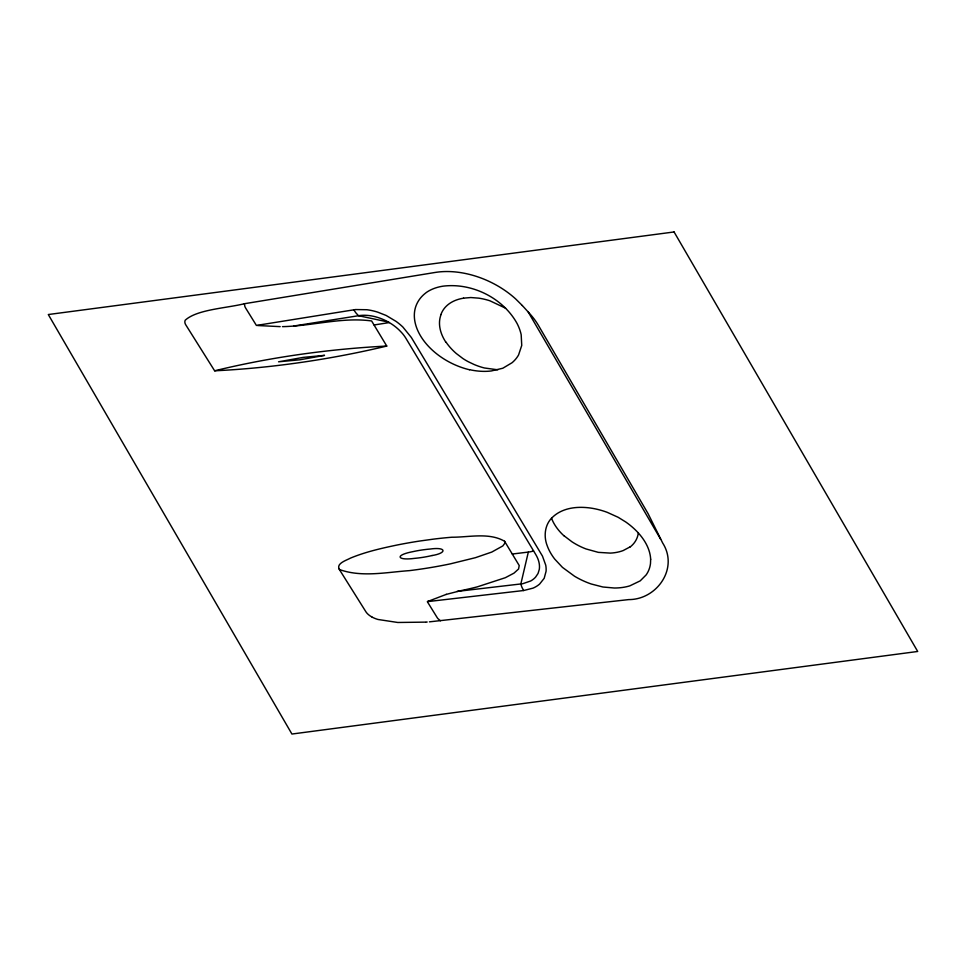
<?xml version="1.0" encoding="UTF-8"?>
<svg xmlns="http://www.w3.org/2000/svg" width="966" height="966" viewBox="0 0 966 966"><rect width="100%" height="100%" fill="white"/><g stroke="black" fill="none" stroke-linecap="round" stroke-linejoin="round"><path stroke-width="1.45" d="M528.305 552.178L520.819 584.08L521.785 586.942A40.331 26.891 25.8 0 0 522.823 589.019L523.693 590.516L533.063 588.125A44.327 29.548 25.8 0 0 539.632 584.044L544.184 578.308L546.08 571.256A44.255 29.499 25.8 0 0 545.73 565.146L542.469 556.114L411.359 337.496L402.846 327.003A48.988 32.651 25.8 0 0 396.024 321.364L386.134 315.459L377.597 312.103A46.416 30.936 25.8 0 0 366.935 309.724L355.512 309.555L256.413 325.445L246.161 308.891A19.972 13.319 25.8 0 1 244.881 306.536L244.41 303.722L435.183 272.448A74.418 49.604 25.8 0 1 515.602 298.88L522.316 305.522M629.929 546.985L623.13 550.584A49.749 33.158 25.8 0 1 610.367 553.107L598.328 552.359L585.964 548.93A49.894 33.255 25.8 0 1 572.005 541.829L563.987 535.732M427.745 601.48L428.952 601.009M429.387 600.84L446.316 594.368M427.986 601.383L429.061 600.961M533.534 550.922L533.003 551.103A30.646 20.431 25.8 0 1 528.402 552.069L512.294 554.025M446.135 594.428L460.408 590.745A397.944 265.239 25.8 0 0 477.325 586.857L505.339 577.704L513.972 573.152L518.561 569.01L519.225 565.557L504.578 541.262C489.194 532.254 469.017 537.301 451.895 537.229A435.243 290.102 25.8 0 0 433.094 539.185L419.63 541.045A560.014 373.274 25.8 0 0 397.243 544.993C381.389 548.29 365.462 551.9 350.453 558.119C346.637 560.256 335.274 563.661 339.634 569.602C361.815 577.547 386.533 572.222 409.463 570.628A548.664 365.703 25.8 0 0 450.434 563.842L475.465 557.672L491.766 552.069L502.815 545.935L505.001 543.013L504.578 541.262M432.092 555.535C447.149 553.132 446.703 546.647 430.015 549.062A95.054 63.358 25.8 0 0 424.895 549.606L423.676 549.751A145.142 96.733 25.8 0 0 412.76 551.683C394.068 555.245 397.509 560.642 414.16 558.408A141.241 94.137 25.8 0 0 432.08 555.522M244.555 303.71C225.959 308.263 197.076 309.446 185.267 320.169A8.803 5.868 25.8 0 0 184.953 321.062L184.892 321.436A8.175 5.446 25.8 0 0 184.868 322.101L184.917 322.644A7.933 5.289 25.8 0 0 185.798 324.878L214.633 370.799C271.977 368.082 331.58 359.255 386.762 346.057L371.608 320.954C342.133 316.884 312.235 326.073 282.458 326.641M294.002 325.989L358.591 315.701A35.597 23.727 25.8 0 1 373.951 316.413A37.396 24.935 25.8 0 1 400.697 331.616L402.411 333.475A38.471 25.647 25.8 0 1 406.07 338.583L535.707 554.448A34.535 23.015 25.8 0 1 539.294 569.372L538.05 573.466L535.599 577.1A36.66 24.44 25.8 0 1 530.72 580.964L522.654 583.742L456.966 591.421M374.047 324.974L389.37 322.559M463.535 298.156L470.792 297.54L478.774 298.156A49.93 33.279 25.8 0 1 489.883 300.776L505.58 308.19M440.436 620.788L437.827 618.53A17.666 11.773 25.8 0 1 436.801 616.996L427.31 601.649L523.693 590.516M429.411 621.85L628.697 599.596C656.808 599.741 678.905 568.394 662.676 543.013L648.077 513.646L538.424 325.409A65.326 43.542 25.8 0 0 529.936 313.926L522.34 305.546M427.189 622.019L426.235 622.08M425.608 622.128L397.775 622.478L378.032 619.484A22.121 14.744 25.8 0 1 372.091 617.117M280.164 326.629L257.584 325.53M497.816 369.809L484.377 367.974A50.135 33.412 25.8 0 1 474.258 364.568L468.389 361.779A44.484 29.644 25.8 0 1 462.895 358.519L456.314 353.532A50.57 33.701 25.8 0 1 446.099 342.242M388.489 322.076L358.471 315.689L355.935 312.924A36.466 24.307 25.8 0 1 354.51 310.859L353.87 309.82M371.922 616.984L370.594 616.199A13.778 9.177 25.8 0 1 369.471 615.427L368.614 614.762A11.725 7.813 25.8 0 1 365.8 611.623L338.752 568.515M214.633 370.799C270.057 357.203 329.442 348.98 386.762 346.057M528.245 312.054L660.635 539.221M469.512 369.664A55.219 36.805 25.8 0 0 491.308 370.956L502.803 368.239L512.065 362.721A60.761 40.5 25.8 0 0 518.561 354.969L521.737 345.442L521.181 334.719A61.607 41.067 25.8 0 0 517.1 323.538C502.972 297.866 471.782 282.483 442.839 286.19A56.378 37.577 25.8 0 0 426.344 292.481L425.559 293.121A61.256 40.838 25.8 0 0 417.264 303.034A57.948 38.628 25.8 0 0 469.512 369.761M563.915 535.768A46.09 30.719 25.8 0 1 551.55 518.295M638.333 532.99A45.885 30.586 25.8 0 1 630.025 547.058M440.967 314.457A48.228 32.144 25.8 0 1 463.559 298.18M445.906 342.278A49.435 32.941 25.8 0 1 441.076 314.505M650.661 559.242L650.492 563.492A54.808 36.527 25.8 0 1 646.145 574.915L640.217 580.856L629.832 585.855A58.093 38.712 25.8 0 1 614.316 588.016L602.917 587.002L591.277 584.007A58.552 39.026 25.8 0 1 574.553 576.243L562.466 567.38L554.738 559.109A55.243 36.817 25.8 0 1 547.215 545.754C543.411 536.154 544.8 524.079 552.793 517.003A57.984 38.652 25.8 0 1 558.686 512.632C568.129 507.247 579.503 506.595 590.069 507.971A58.817 39.208 25.8 0 1 607.155 512.306L618.143 517.281L625.763 521.99A56.813 37.867 25.8 0 1 638.635 533.304C645.047 540.477 650.166 549.437 650.661 559.242M324.443 355.379L299.919 359.787L278.558 361.803L303.252 357.384L324.443 355.379M674.075 231.961L48.3 314.53L291.925 734.039L917.7 651.47L674.075 231.961"/></g></svg>
